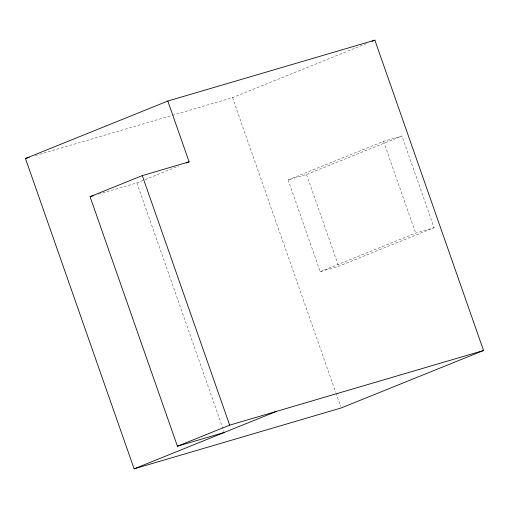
<?xml version="1.0" encoding="UTF-8"?>
<svg xmlns="http://www.w3.org/2000/svg" width="509" height="509" viewBox="0 0 509 509"><rect width="100%" height="100%" fill="white"/><g stroke="black" fill="none" stroke-linecap="round" stroke-linejoin="round"><path stroke-width="0.38" stroke-dasharray="2.54 1.91" d="M172.366 115.308L232.505 97.626L367.53 43.119M98.358 194.241L136.883 182.916L144.238 179.944M144.976 179.652L178.812 165.991M288.1 179.912L383.544 141.387L401.957 135.973L434.094 227.733L338.65 266.258L320.231 271.672L288.1 179.912L306.513 174.498L401.957 135.973M320.231 271.672L415.675 233.147L434.094 227.733M35.344 155.595L171.603 115.53M383.544 141.387L415.675 233.147M306.513 174.498L338.65 266.258M232.505 97.626L335.666 392.223M335.934 392.973L340.655 406.468M136.883 182.916L224.005 431.708"/><path stroke-width="0.76" d="M25.45 158.503L167.817 101.037L374.872 40.16L483.55 350.497L341.183 407.964L134.128 468.84L25.45 158.503L29.255 157.383M371.933 41.344L374.872 40.16M224.272 432.453L177.437 446.221L90.055 196.684L142.278 175.605L189.113 161.837L167.817 101.037M186.167 163.02L189.113 161.837M177.437 446.221L229.667 425.142L483.55 350.497M134.128 468.84L276.495 411.374M90.055 196.684L93.828 195.577M142.278 175.605L229.667 425.142"/></g></svg>
